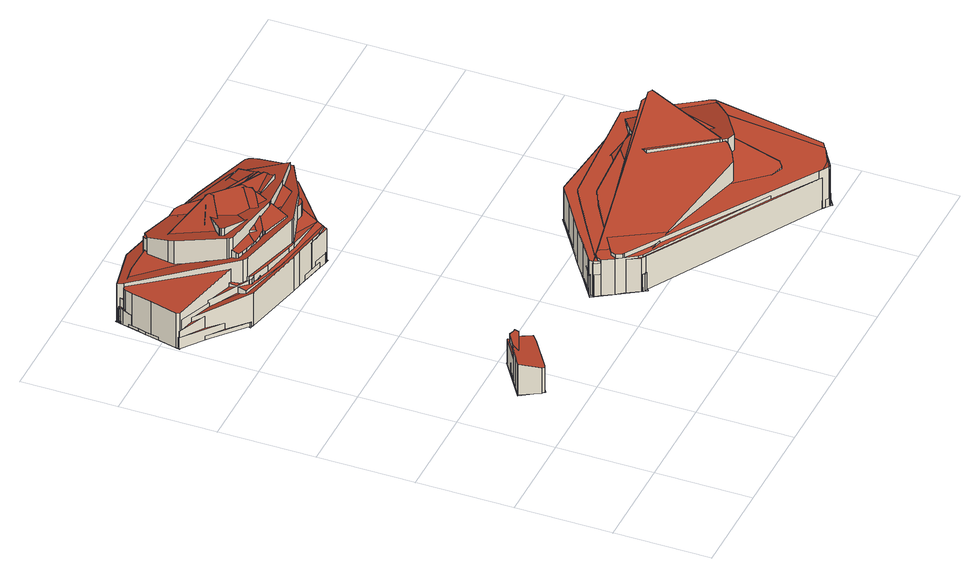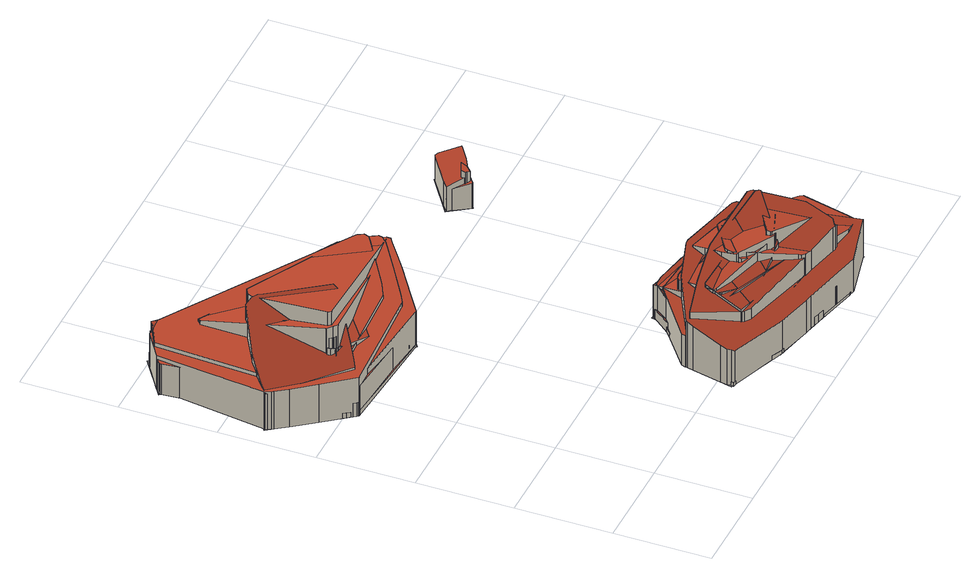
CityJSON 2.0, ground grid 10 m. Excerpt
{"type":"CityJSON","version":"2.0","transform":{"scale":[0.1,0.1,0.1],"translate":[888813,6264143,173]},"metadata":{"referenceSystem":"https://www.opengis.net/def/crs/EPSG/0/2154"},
"CityObjects":{
"building1":{"type":"Building","attributes":{"class":"Building"},"children":["building1-1"]},
"building1-1":{"type":"BuildingPart","parents":["building1"],"geometry":[{"type":"MultiSurface","lod":"2.2","boundaries":[[[0,1,2,3,4,5,6,7,8,9]],[[10,11,1,0]],[[11,12,2,1]],[[12,13,3,2]],[[13,14,4,3]],[[14,15,5,4]],[[15,16,6,5]],[[16,17,7,6]],[[17,18,8,7]],[[18,19,9,8]],[[19,10,0,9]],[[20,21,22,23,24,25,26]],[[27,28,21,20]],[[28,29,22,21]],[[29,30,23,22]],[[30,31,24,23]],[[31,32,25,24]],[[32,33,26,25]],[[33,27,20,26]],[[34,35,36,37,38,39,40]],[[27,12,35,34]],[[12,41,36,35]],[[41,42,37,36]],[[42,43,38,37]],[[43,44,39,38]],[[44,45,40,39]],[[45,27,34,40]],[[46,47,48,49,50]],[[51,52,47,46]],[[52,53,48,47]],[[53,54,49,48]],[[54,55,50,49]],[[55,51,46,50]],[[56,57,58,59,60]],[[61,12,57,56]],[[12,15,58,57]],[[15,62,59,58]],[[62,63,60,59]],[[63,61,56,60]],[[64,65,66,67]]],"semantics":{"surfaces":[{"type":"RoofSurface","rf_azimuth":305.24,"rf_slope":14.64},{"type":"WallSurface","on_footprint_edge":true},{"type":"RoofSurface","rf_azimuth":273.41,"rf_slope":11.49},{"type":"RoofSurface","rf_azimuth":135.96,"rf_slope":10.84},{"type":"RoofSurface","rf_azimuth":172.57,"rf_slope":18.56},{"type":"RoofSurface","rf_azimuth":73.54,"rf_slope":2.3},{"type":"GroundSurface"}],"values":[0,1,1,1,1,1,1,1,1,1,1,2,1,1,1,1,1,1,1,3,1,1,1,1,1,1,1,4,1,1,1,1,1,5,1,1,1,1,1,6]}}]},
"building2":{"type":"Building","attributes":{"class":"Building"},"children":["building2-1"]},
"building2-1":{"type":"BuildingPart","parents":["building2"],"geometry":[{"type":"MultiSurface","lod":"2.2","boundaries":[[[68,69,70,71,72,73,74,75,76,77,78,79,80,81,82,83,84,85]],[[86,87,69,68]],[[87,88,70,69]],[[88,89,71,70]],[[89,90,72,71]],[[90,91,73,72]],[[91,92,74,73]],[[92,93,75,74]],[[93,94,76,75]],[[94,95,77,76]],[[95,96,78,77]],[[96,97,79,78]],[[97,98,80,79]],[[98,99,81,80]],[[99,100,82,81]],[[100,101,83,82]],[[101,102,84,83]],[[102,103,85,84]],[[103,86,68,85]],[[104,105,106,107,108,109,110,111,112,113,114,115,116,117,118,119,120]],[[121,122,105,104]],[[122,123,106,105]],[[123,124,107,106]],[[124,125,108,107]],[[125,126,109,108]],[[126,127,110,109]],[[127,128,111,110]],[[128,129,112,111]],[[129,130,113,112]],[[130,131,114,113]],[[131,132,115,114]],[[132,133,116,115]],[[133,134,117,116]],[[134,135,118,117]],[[135,136,119,118]],[[136,137,120,119]],[[137,121,104,120]],[[138,139,140,141,142,143,144,145,146,147,148,149,150,151,152,153,154,155,156,157,158]],[[159,160,139,138]],[[160,161,140,139]],[[161,162,141,140]],[[162,163,142,141]],[[163,164,143,142]],[[164,165,144,143]],[[165,166,145,144]],[[166,167,146,145]],[[167,168,147,146]],[[168,169,148,147]],[[169,170,149,148]],[[170,171,150,149]],[[171,172,151,150]],[[172,173,152,151]],[[173,174,153,152]],[[174,175,154,153]],[[175,176,155,154]],[[176,177,156,155]],[[177,178,157,156]],[[178,179,158,157]],[[179,159,138,158]],[[180,181,182,183,184,185,186,187,188,189,190,191,192,193,194,195,196,197]],[[198,199,181,180]],[[199,200,182,181]],[[200,201,183,182]],[[201,202,184,183]],[[202,203,185,184]],[[203,204,186,185]],[[204,205,187,186]],[[205,206,188,187]],[[206,207,189,188]],[[207,208,190,189]],[[208,209,191,190]],[[209,210,192,191]],[[210,211,193,192]],[[211,212,194,193]],[[212,213,195,194]],[[213,214,196,195]],[[214,215,197,196]],[[215,198,180,197]],[[216,217,218,219,220,221,222,223,224,225,226,227,228,229,230,231,232,233,234]],[[235,217,216]],[[235,236,218,217]],[[236,237,219,218]],[[237,238,220,219]],[[238,239,221,220]],[[239,240,222,221]],[[240,241,223,222]],[[241,242,224,223]],[[242,243,225,224]],[[243,244,226,225]],[[244,245,227,226]],[[245,246,228,227]],[[246,247,229,228]],[[247,248,230,229]],[[248,249,231,230]],[[249,250,232,231]],[[250,251,233,232]],[[251,252,234,233]],[[252,235,216,234]],[[253,254,255,256,257,258,259,260,261,262,263,264,265]],[[266,267,254,253]],[[267,268,255,254]],[[268,269,256,255]],[[269,270,257,256]],[[270,271,258,257]],[[271,272,259,258]],[[272,273,260,259]],[[273,274,261,260]],[[274,275,262,261]],[[275,276,263,262]],[[276,277,264,263]],[[277,278,265,264]],[[278,266,253,265]],[[279,280,281,282,283,284,285,286,287,288,289,290,291,292]],[[293,294,280,279]],[[294,295,281,280]],[[295,296,282,281]],[[296,297,283,282]],[[297,298,284,283]],[[298,299,285,284]],[[299,300,286,285]],[[300,301,287,286]],[[301,302,288,287]],[[302,303,289,288]],[[303,304,290,289]],[[304,305,291,290]],[[305,306,292,291]],[[306,293,279,292]],[[307,308,309,310,311,312,313,314,315,316,317,318,319,320,321]],[[322,323,308,307]],[[323,324,309,308]],[[324,325,310,309]],[[325,326,311,310]],[[326,327,312,311]],[[327,328,313,312]],[[328,329,314,313]],[[329,330,315,314]],[[330,331,316,315]],[[331,332,317,316]],[[332,250,318,317]],[[250,333,319,318]],[[333,334,320,319]],[[334,335,321,320]],[[335,322,307,321]],[[336,337,338,339,340,341,342,343,344]],[[345,346,337,336]],[[346,347,338,337]],[[347,348,339,338]],[[348,349,340,339]],[[349,350,341,340]],[[350,351,342,341]],[[351,352,343,342]],[[352,353,344,343]],[[353,345,336,344]],[[354,355,356,357,358,359,360,361,362,363]],[[364,365,355,354]],[[365,366,356,355]],[[366,367,357,356]],[[367,368,358,357]],[[368,369,359,358]],[[369,370,360,359]],[[370,371,361,360]],[[371,372,362,361]],[[372,373,363,362]],[[373,364,354,363]],[[374,375,376,377,378,379,380,381,382,383,384,385]],[[386,387,375,374]],[[387,388,376,375]],[[388,389,377,376]],[[389,390,378,377]],[[390,391,379,378]],[[391,392,380,379]],[[392,393,381,380]],[[393,394,382,381]],[[394,395,383,382]],[[395,396,384,383]],[[396,250,385,384]],[[250,386,374,385]],[[397,398,399,400,401,402,403,404,405,406,407]],[[408,409,398,397]],[[409,410,399,398]],[[410,411,400,399]],[[411,412,401,400]],[[412,413,402,401]],[[413,414,403,402]],[[414,415,404,403]],[[415,416,405,404]],[[416,417,406,405]],[[417,418,407,406]],[[418,408,397,407]],[[419,420,421,422,423,424,425,426,427,428,429,430,431]],[[432,433,420,419]],[[433,434,421,420]],[[434,435,422,421]],[[435,436,423,422]],[[436,437,424,423]],[[437,438,425,424]],[[438,439,426,425]],[[439,440,427,426]],[[440,441,428,427]],[[441,442,429,428]],[[442,443,430,429]],[[443,444,431,430]],[[444,432,419,431]],[[445,446,447,448,449,450,451]],[[452,453,446,445]],[[453,454,447,446]],[[454,455,448,447]],[[455,456,449,448]],[[456,457,450,449]],[[457,458,451,450]],[[458,452,445,451]],[[459,460,461,462,463,464,465,466]],[[453,467,460,459]],[[467,468,461,460]],[[468,469,462,461]],[[469,470,463,462]],[[470,471,464,463]],[[471,472,465,464]],[[472,473,466,465]],[[473,453,459,466]],[[474,475,476,477,478,479,480,481]],[[482,483,475,474]],[[483,484,476,475]],[[484,485,477,476]],[[485,486,478,477]],[[486,487,479,478]],[[487,488,480,479]],[[488,489,481,480]],[[489,482,474,481]],[[490,491,492,493,494,495]],[[496,214,491,490]],[[214,497,492,491]],[[497,498,493,492]],[[498,499,494,493]],[[499,500,495,494]],[[500,496,490,495]],[[501,502,503,504,505,506,507]],[[508,509,502,501]],[[509,510,503,502]],[[510,511,504,503]],[[511,512,505,504]],[[512,513,506,505]],[[513,514,507,506]],[[514,508,501,507]],[[515,516,517,518,103,519,520,521,522,523,524,525,526,527,275,528]]],"semantics":{"surfaces":[{"type":"RoofSurface","rf_azimuth":77.81,"rf_slope":14.96},{"type":"WallSurface","on_footprint_edge":true},{"type":"RoofSurface","rf_azimuth":54.02,"rf_slope":15.06},{"type":"RoofSurface","rf_azimuth":167.26,"rf_slope":15.35},{"type":"RoofSurface","rf_azimuth":286.64,"rf_slope":15.43},{"type":"RoofSurface","rf_azimuth":82.48,"rf_slope":15.38},{"type":"RoofSurface","rf_azimuth":15.29,"rf_slope":3.7},{"type":"RoofSurface","rf_azimuth":260.77,"rf_slope":13.99},{"type":"RoofSurface","rf_azimuth":101.81,"rf_slope":1.35},{"type":"RoofSurface","rf_azimuth":256.3,"rf_slope":16.56},{"type":"RoofSurface","rf_azimuth":190.58,"rf_slope":16.01},{"type":"RoofSurface","rf_azimuth":256.49,"rf_slope":2.42},{"type":"RoofSurface","rf_azimuth":205.97,"rf_slope":19.78},{"type":"RoofSurface","rf_azimuth":92.72,"rf_slope":6.42},{"type":"RoofSurface","rf_azimuth":86.66,"rf_slope":16.45},{"type":"RoofSurface","rf_azimuth":5.84,"rf_slope":20.03},{"type":"RoofSurface","rf_azimuth":87.25,"rf_slope":17.35},{"type":"RoofSurface","rf_azimuth":126.74,"rf_slope":18.94},{"type":"RoofSurface","rf_azimuth":153.89,"rf_slope":15.69},{"type":"GroundSurface"}],"values":[0,1,1,1,1,1,1,1,1,1,1,1,1,1,1,1,1,1,1,2,1,1,1,1,1,1,1,1,1,1,1,1,1,1,1,1,1,3,1,1,1,1,1,1,1,1,1,1,1,1,1,1,1,1,1,1,1,1,1,4,1,1,1,1,1,1,1,1,1,1,1,1,1,1,1,1,1,1,5,1,1,1,1,1,1,1,1,1,1,1,1,1,1,1,1,1,1,1,6,1,1,1,1,1,1,1,1,1,1,1,1,1,7,1,1,1,1,1,1,1,1,1,1,1,1,1,1,8,1,1,1,1,1,1,1,1,1,1,1,1,1,1,1,9,1,1,1,1,1,1,1,1,1,10,1,1,1,1,1,1,1,1,1,1,11,1,1,1,1,1,1,1,1,1,1,1,1,12,1,1,1,1,1,1,1,1,1,1,1,13,1,1,1,1,1,1,1,1,1,1,1,1,1,14,1,1,1,1,1,1,1,15,1,1,1,1,1,1,1,1,16,1,1,1,1,1,1,1,1,17,1,1,1,1,1,1,18,1,1,1,1,1,1,1,19]}}]},
"building3":{"type":"Building","attributes":{"class":"Building"},"children":["building3-1"]},
"building3-1":{"type":"BuildingPart","parents":["building3"],"geometry":[{"type":"MultiSurface","lod":"2.2","boundaries":[[[529,530,531,532,533,534,535,536,537,538,539,540,541,542,543,544,545,546,547,548,549,550,551]],[[552,553,530,529]],[[553,554,531,530]],[[554,555,532,531]],[[555,556,533,532]],[[556,557,534,533]],[[557,558,535,534]],[[558,559,536,535]],[[559,560,537,536]],[[560,561,538,537]],[[561,562,539,538]],[[562,563,540,539]],[[563,564,541,540]],[[564,565,542,541]],[[565,566,543,542]],[[566,567,544,543]],[[567,568,545,544]],[[568,569,546,545]],[[569,570,547,546]],[[570,571,548,547]],[[571,572,549,548]],[[572,573,550,549]],[[573,574,551,550]],[[574,552,529,551]],[[575,576,577,578,579,580,581,582,583,584,585,586,587,588,589]],[[590,591,576,575]],[[591,592,577,576]],[[592,593,578,577]],[[593,594,579,578]],[[594,595,580,579]],[[595,596,581,580]],[[596,597,582,581]],[[597,598,583,582]],[[598,599,584,583]],[[599,600,585,584]],[[600,601,586,585]],[[601,602,587,586]],[[602,603,588,587]],[[603,604,589,588]],[[604,590,575,589]],[[605,606,607,608,609,610,611,612,613,614,615,616,617,618,619,620,621,622,623,624,625]],[[626,627,606,605]],[[627,628,607,606]],[[628,629,608,607]],[[629,630,609,608]],[[630,631,610,609]],[[631,632,611,610]],[[632,633,612,611]],[[633,634,613,612]],[[634,635,614,613]],[[635,636,615,614]],[[636,637,616,615]],[[637,638,617,616]],[[638,639,618,617]],[[639,640,619,618]],[[640,641,620,619]],[[641,642,621,620]],[[642,643,622,621]],[[643,644,623,622]],[[644,645,624,623]],[[645,646,625,624]],[[646,626,605,625]],[[647,648,649,650,651,652,653,654,655,656,657,658,659]],[[660,661,648,647]],[[661,662,649,648]],[[662,630,650,649]],[[630,663,651,650]],[[663,664,652,651]],[[664,665,653,652]],[[665,666,654,653]],[[666,667,655,654]],[[667,668,656,655]],[[668,669,657,656]],[[669,670,658,657]],[[670,671,659,658]],[[671,660,647,659]],[[672,673,674,675,676,677,678,679,680,681]],[[682,683,673,672]],[[683,684,674,673]],[[684,685,675,674]],[[685,686,676,675]],[[686,687,677,676]],[[687,688,678,677]],[[688,689,679,678]],[[689,680,679]],[[689,690,681,680]],[[690,682,672,681]],[[691,692,693,694,695,696,697,698,699,700,701,702,703]],[[704,705,692,691]],[[705,706,693,692]],[[706,707,694,693]],[[707,708,695,694]],[[708,709,696,695]],[[709,710,697,696]],[[710,711,698,697]],[[711,565,699,698]],[[565,712,700,699]],[[712,713,701,700]],[[713,714,702,701]],[[714,715,703,702]],[[715,704,691,703]],[[716,717,718,719,720,721,722,723]],[[724,725,717,716]],[[725,726,718,717]],[[726,727,719,718]],[[727,728,720,719]],[[728,729,721,720]],[[729,565,722,721]],[[565,730,723,722]],[[730,724,716,723]],[[731,732,733,734,735,736,737,738,739,740,741]],[[742,743,732,731]],[[743,744,733,732]],[[744,745,734,733]],[[745,708,735,734]],[[708,746,736,735]],[[746,565,737,736]],[[565,747,738,737]],[[747,748,739,738]],[[748,749,740,739]],[[749,750,741,740]],[[750,742,731,741]],[[751,752,753,754,755,756,757,758,759,760,761,762]],[[742,763,752,751]],[[763,764,753,752]],[[764,765,754,753]],[[765,766,755,754]],[[766,767,756,755]],[[767,768,757,756]],[[768,769,758,757]],[[769,770,759,758]],[[770,771,760,759]],[[771,772,761,760]],[[772,773,762,761]],[[773,742,751,762]],[[774,775,776,777,778,779,780,781,782,783,784]],[[785,629,775,774]],[[629,786,776,775]],[[786,787,777,776]],[[787,788,778,777]],[[788,779,778]],[[788,789,780,779]],[[789,790,781,780]],[[790,791,782,781]],[[791,792,783,782]],[[792,793,784,783]],[[793,785,774,784]],[[794,795,796,797,798,799,800,801,802,803]],[[804,805,795,794]],[[805,806,796,795]],[[806,807,797,796]],[[807,808,798,797]],[[808,809,799,798]],[[809,810,800,799]],[[810,811,801,800]],[[811,812,802,801]],[[812,813,803,802]],[[813,804,794,803]],[[814,815,816,817,818,819,820]],[[821,822,815,814]],[[822,823,816,815]],[[823,824,817,816]],[[824,825,818,817]],[[825,826,819,818]],[[826,827,820,819]],[[827,821,814,820]],[[828,829,830,831,832,833,834,835]],[[836,837,829,828]],[[837,838,830,829]],[[838,839,831,830]],[[839,840,832,831]],[[840,747,833,832]],[[747,841,834,833]],[[841,842,835,834]],[[842,836,828,835]],[[843,844,845,846,847,848,849,850,851]],[[852,853,844,843]],[[853,854,845,844]],[[854,855,846,845]],[[855,856,847,846]],[[856,857,848,847]],[[857,858,849,848]],[[858,859,850,849]],[[859,860,851,850]],[[860,852,843,851]],[[861,862,863,864,865,866,565,867,868,869,870,871,872,873]]],"semantics":{"surfaces":[{"type":"RoofSurface","rf_azimuth":257.04,"rf_slope":1.65},{"type":"WallSurface","on_footprint_edge":true},{"type":"RoofSurface","rf_azimuth":35.32,"rf_slope":18.66},{"type":"RoofSurface","rf_azimuth":295.19,"rf_slope":0.953},{"type":"RoofSurface","rf_azimuth":244.29,"rf_slope":1.03},{"type":"RoofSurface","rf_azimuth":214.16,"rf_slope":18.52},{"type":"RoofSurface","rf_azimuth":130.7,"rf_slope":2.25},{"type":"RoofSurface","rf_azimuth":183.01,"rf_slope":4.07},{"type":"RoofSurface","rf_azimuth":238.22,"rf_slope":4.7},{"type":"RoofSurface","rf_azimuth":221.21,"rf_slope":3.77},{"type":"RoofSurface","rf_azimuth":224.52,"rf_slope":19.61},{"type":"RoofSurface","rf_azimuth":97.65,"rf_slope":9.81},{"type":"RoofSurface","rf_azimuth":129.5,"rf_slope":18.67},{"type":"RoofSurface","rf_azimuth":212.01,"rf_slope":3.25},{"type":"RoofSurface","rf_azimuth":199.44,"rf_slope":6.57},{"type":"GroundSurface"}],"values":[0,1,1,1,1,1,1,1,1,1,1,1,1,1,1,1,1,1,1,1,1,1,1,1,2,1,1,1,1,1,1,1,1,1,1,1,1,1,1,1,3,1,1,1,1,1,1,1,1,1,1,1,1,1,1,1,1,1,1,1,1,1,4,1,1,1,1,1,1,1,1,1,1,1,1,1,5,1,1,1,1,1,1,1,1,1,1,6,1,1,1,1,1,1,1,1,1,1,1,1,1,7,1,1,1,1,1,1,1,1,8,1,1,1,1,1,1,1,1,1,1,1,9,1,1,1,1,1,1,1,1,1,1,1,1,10,1,1,1,1,1,1,1,1,1,1,1,11,1,1,1,1,1,1,1,1,1,1,12,1,1,1,1,1,1,1,13,1,1,1,1,1,1,1,1,14,1,1,1,1,1,1,1,1,1,15]}}]}
},
"vertices":[
[56,161,42],[67,142,36],[70,140,35],[72,141,35],[104,163,35],[111,169,35],[94,184,41],[73,173,42],[67,169,42],[57,162,42],[56,161,6],[67,142,6],[70,140,6],[72,141,6],[104,163,6],[111,169,6],[94,184,6],[73,173,6],[67,169,6],[57,162,6],[58,161,29],[69,143,26],[107,168,30],[107,173,31],[97,189,35],[96,189,35],[65,167,31],[58,161,6],[69,143,6],[107,168,6],[107,173,6],[97,189,6],[96,189,6],[65,167,6],[58,161,7],[70,140,12],[75,144,12],[102,165,13],[85,180,9],[80,178,8],[64,166,8],[75,144,6],[102,165,6],[85,180,6],[80,178,6],[64,166,6],[64,164,36],[97,178,47],[98,182,47],[96,183,46],[93,185,45],[64,164,6],[97,178,6],[98,182,6],[96,183,6],[93,185,6],[68,168,20],[70,140,21],[111,169,20],[90,183,19],[85,181,19],[68,168,6],[90,183,6],[85,181,6],[97,190,6],[55,161,6],[70,139,6],[112,168,6],
[20,552,46],[22,546,47],[70,445,71],[74,442,71],[143,426,72],[147,426,71],[190,439,66],[239,465,56],[239,466,56],[241,472,54],[248,503,46],[249,510,44],[248,514,43],[247,517,42],[185,539,40],[148,548,40],[140,549,40],[72,564,40],[20,552,2],[22,546,2],[70,445,2],[74,442,2],[143,426,2],[147,426,2],[190,439,2],[239,465,2],[239,466,2],[241,472,2],[248,503,2],[249,510,2],[248,514,2],[247,517,2],[185,539,2],[148,548,2],[140,549,2],[72,564,2],[58,510,82],[71,462,90],[72,460,90],[75,458,90],[149,452,80],[150,452,80],[153,452,79],[196,458,71],[234,466,63],[207,510,58],[200,514,58],[115,535,67],[74,544,72],[71,545,72],[69,543,73],[63,539,74],[59,517,80],[58,510,2],[71,462,2],[72,460,2],[75,458,2],[149,452,2],[150,452,2],[153,452,2],[196,458,2],[234,466,2],[207,510,2],[200,514,2],[115,535,2],[74,544,2],[71,545,2],[69,543,2],[63,539,2],[59,517,2],[4,485,43],[6,482,43],[73,452,63],[100,445,71],[107,444,73],[113,444,74],[115,444,75],[149,465,83],[155,469,84],[158,473,85],[158,478,84],[158,479,84],[157,481,84],[124,530,72],[122,532,71],[118,535,70],[43,547,49],[20,545,43],[18,542,43],[16,535,43],[11,514,43],[4,485,2],[6,482,2],[73,452,2],[100,445,2],[107,444,2],[113,444,2],[115,444,2],[149,465,2],[155,469,2],[158,473,2],[158,478,2],[158,479,2],[157,481,2],[124,530,2],[122,532,2],[118,535,2],[43,547,2],[20,545,2],[18,542,2],[16,535,2],[11,514,2],[73,451,74],[79,450,73],[86,448,72],[173,434,62],[182,433,61],[186,434,60],[189,437,61],[189,439,61],[193,448,64],[202,476,70],[201,479,71],[124,505,84],[94,494,84],[89,492,83],[79,480,81],[77,476,80],[74,462,77],[73,454,75],[73,451,2],[79,450,2],[86,448,2],[173,434,2],[182,433,2],[186,434,2],[189,437,2],[189,439,2],[193,448,2],[202,476,2],[201,479,2],[124,505,2],[94,494,2],[89,492,2],[79,480,2],[77,476,2],[74,462,2],[73,454,2],[9,485,27],[9,485,28],[64,432,40],[127,418,41],[136,416,42],[158,412,42],[170,410,42],[181,410,42],[243,489,18],[245,496,16],[242,518,10],[186,539,6],[181,540,6],[135,550,5],[79,563,4],[74,563,4],[20,551,9],[17,537,13],[16,532,14],[9,485,2],[64,432,2],[127,418,2],[136,416,2],[158,412,2],[170,410,2],[181,410,2],[243,489,2],[245,496,2],[242,518,2],[186,539,2],[181,540,2],[135,550,2],[79,563,2],[74,563,2],[20,551,2],[17,537,2],[16,532,2],[62,541,48],[70,464,49],[73,440,50],[78,438,49],[98,432,48],[132,425,46],[141,423,46],[179,419,43],[184,418,43],[238,460,39],[239,464,39],[240,519,38],[70,540,48],[62,541,2],[70,464,2],[73,440,2],[78,438,2],[98,432,2],[132,425,2],[141,423,2],[179,419,2],[184,418,2],[238,460,2],[239,464,2],[240,519,2],[70,540,2],[106,482,82],[108,459,76],[108,456,76],[116,443,73],[117,442,72],[148,433,71],[152,447,75],[158,466,80],[160,483,84],[159,484,85],[126,507,89],[123,506,89],[121,506,88],[106,485,82],[106,482,2],[108,459,2],[108,456,2],[116,443,2],[117,442,2],[148,433,2],[152,447,2],[158,466,2],[160,483,2],[159,484,2],[126,507,2],[123,506,2],[121,506,2],[106,485,2],[5,484,6],[61,434,7],[66,432,7],[79,429,7],[132,417,8],[175,408,8],[236,462,7],[249,517,6],[222,522,6],[69,548,4],[25,552,4],[20,551,4],[14,528,5],[12,520,5],[5,488,6],[5,484,2],[61,434,2],[66,432,2],[79,429,2],[132,417,2],[175,408,2],[236,462,2],[249,517,2],[222,522,2],[69,548,2],[25,552,2],[14,528,2],[12,520,2],[5,488,2],[62,513,62],[63,439,41],[157,412,39],[181,407,40],[193,444,51],[198,462,57],[204,490,65],[67,545,71],[65,540,70],[62,513,2],[63,439,2],[157,412,2],[181,407,2],[193,444,2],[198,462,2],[204,490,2],[67,545,2],[65,540,2],[5,482,22],[63,443,36],[85,435,42],[158,439,63],[161,444,64],[160,459,65],[149,490,63],[128,528,59],[29,549,32],[21,550,30],[5,482,2],[63,443,2],[85,435,2],[158,439,2],[161,444,2],[160,459,2],[149,490,2],[128,528,2],[29,549,2],[21,550,2],[4,482,15],[64,436,13],[107,424,13],[145,415,13],[178,407,13],[181,408,13],[244,485,17],[246,515,18],[181,537,19],[106,556,19],[72,562,19],[20,551,18],[4,482,2],[64,436,2],[107,424,2],[145,415,2],[178,407,2],[181,408,2],[244,485,2],[246,515,2],[181,537,2],[106,556,2],[72,562,2],[10,493,8],[65,437,17],[71,431,18],[147,434,43],[201,480,68],[202,485,69],[123,526,50],[70,549,36],[20,550,20],[18,545,19],[12,516,12],[10,493,2],[65,437,2],[71,431,2],[147,434,2],[201,480,2],[202,485,2],[123,526,2],[70,549,2],[20,550,2],[18,545,2],[12,516,2],[7,481,34],[79,449,38],[93,446,38],[119,441,39],[197,442,39],[243,515,31],[163,541,28],[103,557,26],[100,558,26],[77,561,25],[74,560,25],[23,550,26],[19,540,27],[7,481,2],[79,449,2],[93,446,2],[119,441,2],[197,442,2],[243,515,2],[163,541,2],[103,557,2],[100,558,2],[77,561,2],[74,560,2],[23,550,2],[19,540,2],[62,509,63],[76,471,74],[199,467,73],[199,468,72],[209,508,61],[71,539,53],[64,522,59],[62,509,2],[76,471,2],[199,467,2],[199,468,2],[209,508,2],[71,539,2],[64,522,2],[76,471,96],[76,470,96],[78,467,96],[190,441,56],[233,467,40],[196,510,51],[122,509,78],[76,472,96],[76,470,2],[78,467,2],[190,441,2],[233,467,2],[196,510,2],[122,509,2],[76,472,2],[10,490,32],[75,438,47],[145,435,47],[245,515,20],[129,552,11],[74,561,9],[31,549,13],[18,522,21],[10,490,2],[75,438,2],[145,435,2],[245,515,2],[129,552,2],[74,561,2],[31,549,2],[18,522,2],[36,547,38],[74,462,69],[157,483,80],[161,485,81],[160,488,80],[85,536,51],[36,547,2],[157,483,2],[161,485,2],[160,488,2],[85,536,2],[62,511,75],[75,469,83],[124,498,92],[125,498,92],[126,503,92],[125,504,92],[63,525,74],[62,511,2],[75,469,2],[124,498,2],[125,498,2],[126,503,2],[125,504,2],[63,525,2],[241,473,2],[251,516,2],[186,530,2],[188,539,2],[66,543,2],[20,553,2],[3,481,2],[67,468,2],[59,433,2],[182,406,2],[188,437,2],[196,435,2],[203,468,2],[240,468,2],
[223,147,51],[229,136,51],[243,118,50],[246,115,50],[388,33,49],[439,7,49],[441,7,49],[470,26,49],[487,142,53],[485,148,53],[483,150,53],[475,162,53],[458,185,54],[434,216,54],[313,208,53],[311,208,53],[308,206,53],[301,202,53],[264,179,52],[230,157,51],[228,155,51],[225,152,51],[224,151,51],[223,147,9],[229,136,9],[243,118,9],[246,115,9],[388,33,9],[439,7,9],[441,7,9],[470,26,9],[487,142,9],[485,148,9],[483,150,9],[475,162,9],[458,185,9],[434,216,9],[313,208,9],[311,208,9],[308,206,9],[301,202,9],[264,179,9],[230,157,9],[228,155,9],[225,152,9],[224,151,9],[351,155,87],[392,98,87],[393,96,87],[398,92,86],[408,90,84],[454,116,66],[466,125,61],[481,137,55],[487,143,52],[488,143,51],[424,207,56],[420,205,58],[415,202,60],[403,194,65],[353,160,85],[351,155,9],[392,98,9],[393,96,9],[398,92,9],[408,90,9],[454,116,9],[466,125,9],[481,137,9],[487,143,9],[488,143,9],[424,207,9],[420,205,9],[415,202,9],[403,194,9],[353,160,9],[220,154,49],[223,148,49],[243,115,48],[247,112,48],[431,5,45],[433,4,45],[439,6,45],[472,28,45],[474,30,45],[475,31,45],[475,33,45],[468,126,47],[429,213,48],[316,223,49],[314,223,49],[295,210,49],[277,198,49],[259,186,49],[242,174,49],[226,162,49],[220,158,49],[220,154,9],[223,148,9],[243,115,9],[247,112,9],[431,5,9],[433,4,9],[439,6,9],[472,28,9],[474,30,9],[475,31,9],[475,33,9],[468,126,9],[429,213,9],[316,223,9],[314,223,9],[295,210,9],[277,198,9],[259,186,9],[242,174,9],[226,162,9],[220,158,9],[231,136,55],[234,130,55],[235,129,55],[431,5,54],[458,19,54],[467,126,56],[404,195,57],[312,189,56],[311,188,56],[296,181,56],[261,159,55],[239,145,55],[233,141,55],[231,136,9],[234,130,9],[235,129,9],[458,19,9],[467,126,9],[404,195,9],[312,189,9],[311,188,9],[296,181,9],[261,159,9],[239,145,9],[233,141,9],[219,154,47],[242,118,46],[248,113,47],[377,78,77],[380,80,78],[387,84,80],[394,91,84],[415,176,106],[415,176,105],[412,179,105],[219,154,9],[242,118,9],[248,113,9],[377,78,9],[380,80,9],[387,84,9],[394,91,9],[415,176,9],[412,179,9],[220,155,11],[244,114,13],[435,4,21],[485,141,18],[485,145,18],[482,151,18],[477,159,17],[442,206,15],[434,216,14],[316,224,11],[308,219,11],[235,169,11],[221,159,11],[220,155,9],[244,114,9],[435,4,9],[485,141,9],[485,145,9],[482,151,9],[477,159,9],[442,206,9],[316,224,9],[308,219,9],[235,169,9],[221,159,9],[220,156,27],[221,154,28],[245,112,29],[453,74,44],[454,117,44],[445,202,44],[434,216,43],[316,221,35],[220,156,9],[221,154,9],[245,112,9],[453,74,9],[454,117,9],[445,202,9],[316,221,9],[224,156,17],[255,117,15],[419,21,16],[484,144,27],[485,145,27],[450,195,29],[434,216,30],[318,220,25],[315,220,25],[292,204,23],[256,179,19],[224,156,9],[255,117,9],[419,21,9],[484,144,9],[450,195,9],[318,220,9],[315,220,9],[292,204,9],[256,179,9],[224,156,23],[244,118,22],[420,21,26],[486,141,35],[458,180,35],[433,215,35],[321,219,30],[306,213,29],[299,209,29],[275,192,27],[258,180,25],[231,161,23],[244,118,9],[420,21,9],[486,141,9],[458,180,9],[433,215,9],[321,219,9],[306,213,9],[299,209,9],[275,192,9],[258,180,9],[231,161,9],[219,153,34],[247,112,31],[412,44,56],[413,44,57],[417,48,58],[417,48,59],[422,177,92],[422,178,92],[418,183,93],[413,186,92],[224,155,36],[219,153,9],[412,44,9],[413,44,9],[417,48,9],[422,177,9],[422,178,9],[418,183,9],[413,186,9],[224,155,9],[223,156,24],[431,4,55],[455,17,53],[455,18,53],[474,157,29],[460,178,25],[450,193,23],[428,210,19],[311,217,15],[286,200,18],[223,156,9],[431,4,9],[455,17,9],[455,18,9],[474,157,9],[460,178,9],[450,193,9],[428,210,9],[311,217,9],[286,200,9],[218,157,32],[339,149,60],[418,173,70],[423,179,70],[422,182,69],[418,185,67],[313,218,36],[218,157,9],[339,149,9],[418,173,9],[423,179,9],[422,182,9],[418,185,9],[313,218,9],[228,158,13],[432,3,18],[476,155,25],[436,214,25],[435,215,25],[318,220,19],[263,183,16],[244,170,14],[228,158,9],[432,3,9],[476,155,9],[436,214,9],[435,215,9],[263,183,9],[244,170,9],[333,145,69],[378,80,72],[400,98,75],[421,177,80],[421,180,80],[419,182,80],[416,185,80],[367,167,74],[335,146,70],[333,145,9],[378,80,9],[400,98,9],[421,177,9],[421,180,9],[419,182,9],[416,185,9],[367,167,9],[335,146,9],[433,1,9],[477,31,9],[449,71,9],[454,74,9],[436,101,9],[489,143,9],[360,164,9],[316,225,9],[216,156,9],[246,109,9],[305,149,9],[388,31,9],[404,41,9]
]}
